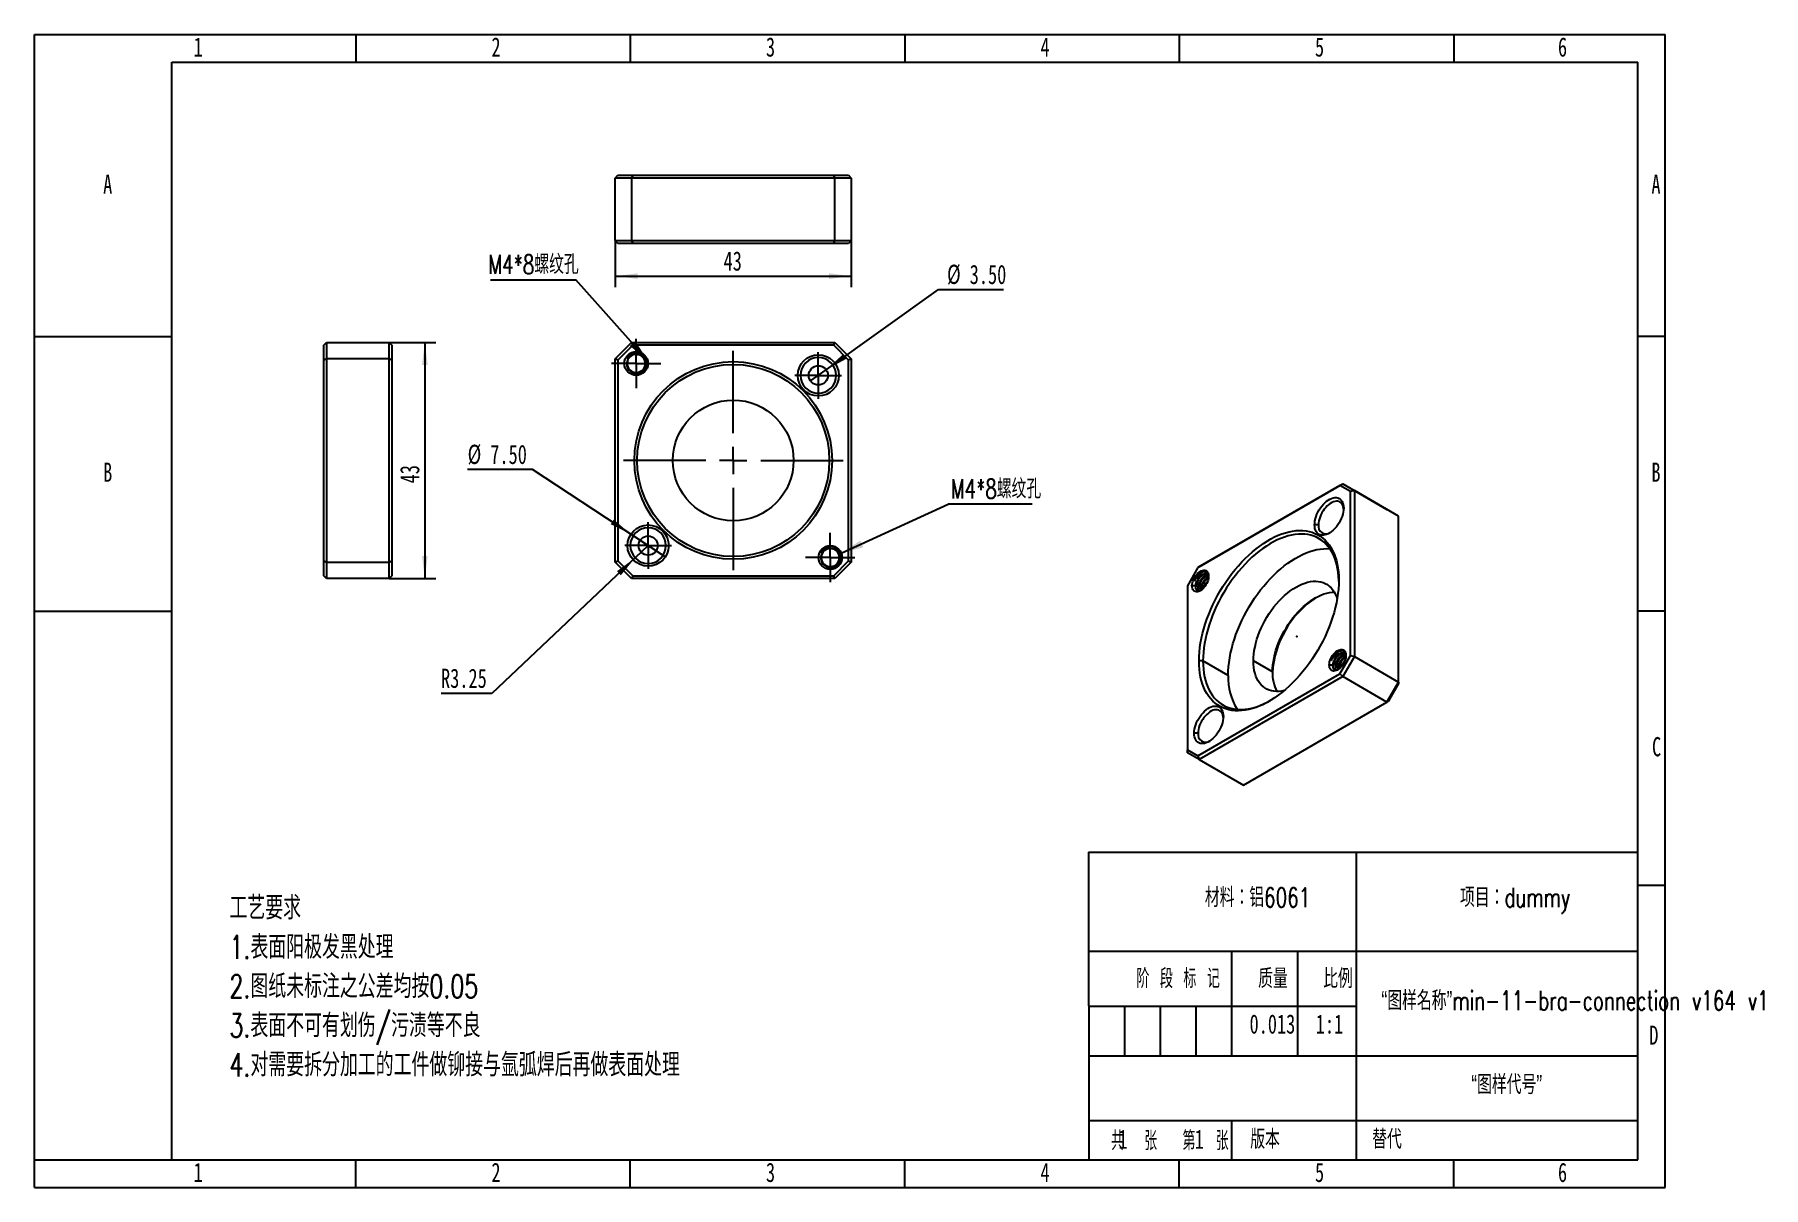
# Model space of a CAD drawing. Header units: millimetres. Extents: x 0 to 315, y 0 to 210.
import ezdxf

# ---------------------------------------------------------------- set-up
doc = ezdxf.new("R2010")
doc.units = ezdxf.units.MM
doc.header["$PDSIZE"] = -1
doc.layers.add('图框', color=7, linetype='Continuous')
doc.styles.add('SLDTEXTSTYLE0', font='TXT', dxfattribs={"width": 0.7, "bigfont": 'bigfont'})
doc.styles.add('SLDTEXTSTYLE1', font='TXT', dxfattribs={"width": 0.6, "bigfont": 'bigfont'})
doc.styles.add('SLDTEXTSTYLE2', font='TXT', dxfattribs={"width": 0.614286, "bigfont": 'bigfont'})
doc.styles.add('SLDTEXTSTYLE3', font='TXT', dxfattribs={"width": 0.7})
doc.dimstyles.new('SLDDIMSTYLE0', dxfattribs={"dimtxt": 3.5, "dimasz": 4.08, "dimexe": 0, "dimexo": 0.0625, "dimgap": 0.875, "dimtad": 0, "dimtih": 1, "dimtoh": 1, "dimrnd": 1e-09, "dimzin": 4, "dimdsep": 46, "dimtxsty": 'SLDTEXTSTYLE3', "dimblk1": 'NONE', "dimsah": 1, "dimcen": 0, "dimadec": 0, "dimazin": 1, "dimtfac": 1, "dimtmove": 0, "dimatfit": 3, "dimldrblk": 'NONE', "dimfxl": 1, "dimfrac": 2, "dimtolj": 1, "dimtzin": 12, "dimarcsym": 0})
doc.dimstyles.new('SLDDIMSTYLE1', dxfattribs={"dimtxt": 3.5, "dimasz": 4.08, "dimexe": 0, "dimexo": 0.0625, "dimgap": 0.875, "dimtad": 0, "dimtih": 1, "dimtoh": 1, "dimrnd": 1e-09, "dimzin": 12, "dimdsep": 46, "dimtxsty": 'SLDTEXTSTYLE3', "dimsah": 1, "dimcen": 0, "dimadec": 0, "dimazin": 3, "dimtfac": 1, "dimtofl": 0, "dimtmove": 0, "dimatfit": 3, "dimfxl": 1, "dimfrac": 2, "dimtolj": 1, "dimtzin": 12, "dimarcsym": 0})
doc.dimstyles.new('SLDDIMSTYLE2', dxfattribs={"dimtxt": 0.18, "dimasz": 4.08, "dimexe": 0, "dimexo": 0.0625, "dimgap": 0, "dimtad": 0, "dimtih": 1, "dimtoh": 1, "dimdec": 0, "dimrnd": 1e-09, "dimzin": 0, "dimdsep": 46, "dimtxsty": 'Standard', "dimsah": 1, "dimcen": 0.09, "dimadec": 0, "dimazin": 0, "dimtfac": 4.08, "dimtdec": 0, "dimtofl": 0, "dimtmove": 0, "dimatfit": 3, "dimfxl": 1, "dimfrac": 2, "dimtolj": 1, "dimtzin": 0, "dimarcsym": 0})
doc.dimstyles.new('SLDDIMSTYLE3', dxfattribs={"dimtxt": 3.5, "dimasz": 4.08, "dimexe": 0, "dimexo": 0.0625, "dimgap": 0.875, "dimtad": 2, "dimrnd": 1e-09, "dimzin": 12, "dimdsep": 46, "dimtxsty": 'SLDTEXTSTYLE3', "dimsah": 1, "dimcen": 0.09, "dimadec": 0, "dimazin": 3, "dimtfac": 1, "dimtofl": 0, "dimtmove": 0, "dimatfit": 3, "dimfxl": 1, "dimfrac": 2, "dimtolj": 1, "dimtzin": 12, "dimarcsym": 0})

# ---------------------------------------------------------------- blocks, each defined once
blk = doc.blocks.new('_D')
at = {"layer": '图框'}
for p, q in [((144.17, 148.94), (164.62, 163.55)), ((164.62, 163.55), (176.46, 163.55)), ((141.33, 146.9), (144.17, 148.94))]:
    blk.add_line(p, q, dxfattribs=at)
blk.add_solid([(144.17, 148.94), (147.79, 150.9), (147.2, 151.72)], dxfattribs=at)
at = {"layer": '图框', "char_height": 3.5, "attachment_point": 1, "style": 'SLDTEXTSTYLE3'}
for s, insert in [('%%c', (166.2, 168.08)), ('3.50', (170.32, 168.06))]:
    blk.add_mtext(s, dxfattribs=dict(at, insert=insert))
blk = doc.blocks.new('_None')
blk = doc.blocks.new('_D_1')
at = {"layer": '图框'}
for p, q in [((90.72, 130.77), (78.88, 130.77)), ((108.62, 118.98), (90.72, 130.77)), ((114.88, 114.86), (108.62, 118.98))]:
    blk.add_line(p, q, dxfattribs=at)
blk.add_solid([(108.62, 118.98), (105.49, 121.65), (104.93, 120.8)], dxfattribs=at)
at = {"layer": '图框', "char_height": 3.5, "attachment_point": 1, "style": 'SLDTEXTSTYLE3'}
for s, insert in [('%%c', (78.88, 135.29)), ('7.50', (83, 135.28))]:
    blk.add_mtext(s, dxfattribs=dict(at, insert=insert))
blk = doc.blocks.new('_D_2')
at = {"layer": '图框'}
for p, q in [((111.75, 116.92), (109.39, 114.68)), ((109.39, 114.68), (83.29, 89.99)), ((83.29, 89.99), (74.03, 89.99))]:
    blk.add_line(p, q, dxfattribs=at)
blk.add_solid([(109.39, 114.68), (106.08, 112.25), (106.78, 111.51)], dxfattribs=at)
at = {"layer": '图框', "insert": (74.03, 94.5), "char_height": 3.5, "attachment_point": 1, "style": 'SLDTEXTSTYLE3'}
blk.add_mtext('R3.25', dxfattribs=at)
blk = doc.blocks.new('SW_NOTE_0')
at = {"layer": '图框', "color": 0}
blk.add_line((15.33, 0), (0, 0), dxfattribs=at)
at = {"layer": '图框', "color": 0, "insert": (0.48, 4.57), "char_height": 3.5, "attachment_point": 1, "style": 'SLDTEXTSTYLE0'}
blk.add_mtext('M4*8螺纹孔', dxfattribs=at)
blk = doc.blocks.new('SW_NOTE_0_1')
at = {"layer": '图框', "color": 0}
blk.add_line((-15.49, 0), (0, 0), dxfattribs=at)
at = {"layer": '图框', "color": 0, "insert": (-15.93, 4.57), "char_height": 3.5, "attachment_point": 1, "style": 'SLDTEXTSTYLE0'}
blk.add_mtext('M4*8螺纹孔', dxfattribs=at)
blk = doc.blocks.new('SW_CENTERMARKSYMBOL_0')
at = {"layer": '图框', "color": 0}
for p, q in [((0, 2.5), (0, 4.5)), ((-2.5, 0), (-4.5, 0)), ((0, 0), (-2.5, 0)), ((0, 0), (0, 2.5)), ((0, 0), (0, -2.5)), ((0, 0), (2.5, 0)), ((2.5, 0), (4.5, 0)), ((0, -2.5), (0, -4.5))]:
    blk.add_line(p, q, dxfattribs=at)
blk = doc.blocks.new('SW_CENTERMARKSYMBOL_1')
at = {"layer": '图框', "color": 0}
for p, q in [((0, 2.5), (0, 4.5)), ((-2.5, 0), (-4.5, 0)), ((0, 0), (-2.5, 0)), ((0, 0), (0, 2.5)), ((0, 0), (0, -2.5)), ((0, 0), (2.5, 0)), ((2.5, 0), (4.5, 0)), ((0, -2.5), (0, -4.5))]:
    blk.add_line(p, q, dxfattribs=at)
blk = doc.blocks.new('SW_CENTERMARKSYMBOL_2')
at = {"layer": '图框', "color": 0}
for p, q in [((0, 2.5), (0, 4.25)), ((-2.5, 0), (-4.25, 0)), ((0, 0), (-2.5, 0)), ((0, 0), (0, 2.5)), ((0, 0), (0, -2.5)), ((0, 0), (2.5, 0)), ((2.5, 0), (4.25, 0)), ((0, -2.5), (0, -4.25))]:
    blk.add_line(p, q, dxfattribs=at)
blk = doc.blocks.new('SW_CENTERMARKSYMBOL_3')
at = {"layer": '图框', "color": 0}
for p, q in [((0, 5), (0, 20)), ((-5, 0), (-20, 0)), ((0, 0), (-2.5, 0)), ((0, 0), (0, 2.5)), ((0, 0), (0, -2.5)), ((0, 0), (2.5, 0)), ((5, 0), (20, 0)), ((0, -5), (0, -20))]:
    blk.add_line(p, q, dxfattribs=at)
blk = doc.blocks.new('SW_CENTERMARKSYMBOL_4')
at = {"layer": '图框', "color": 0}
for p, q in [((0, 2.5), (0, 4.25)), ((-2.5, 0), (-4.25, 0)), ((0, 0), (-2.5, 0)), ((0, 0), (0, 2.5)), ((0, 0), (0, -2.5)), ((0, 0), (2.5, 0)), ((2.5, 0), (4.25, 0)), ((0, -2.5), (0, -4.25))]:
    blk.add_line(p, q, dxfattribs=at)
blk = doc.blocks.new('_D_3')
at = {"layer": '图框'}
for p, q in [((64.58, 153.92), (73.08, 153.92)), ((71.08, 153.92), (71.08, 110.92)), ((64.58, 110.92), (73.08, 110.92))]:
    blk.add_line(p, q, dxfattribs=at)
for points in [[(71.08, 153.92), (70.57, 149.84), (71.59, 149.84)], [(71.08, 110.92), (71.59, 115), (70.57, 115)]]:
    blk.add_solid(points, dxfattribs=at)
at = {"layer": '图框', "insert": (66.57, 128.25), "char_height": 3.5, "attachment_point": 1, "rotation": 90, "style": 'SLDTEXTSTYLE3'}
blk.add_mtext('43', dxfattribs=at)
blk = doc.blocks.new('_D_4')
at = {"layer": '图框'}
for p, q in [((105.75, 172.47), (105.75, 164)), ((148.75, 172.47), (148.75, 164)), ((105.75, 166), (148.75, 166))]:
    blk.add_line(p, q, dxfattribs=at)
for points in [[(105.75, 166), (109.83, 165.49), (109.83, 166.51)], [(148.75, 166), (144.67, 166.51), (144.67, 165.49)]]:
    blk.add_solid(points, dxfattribs=at)
at = {"layer": '图框', "insert": (125.49, 170.51), "char_height": 3.5, "attachment_point": 1, "style": 'SLDTEXTSTYLE3'}
blk.add_mtext('43', dxfattribs=at)

msp = doc.modelspace()

# ---------------------------------------------------------------- linework, layer by layer
at = {"color": 7, "linetype": 'Continuous', "lineweight": 25}
for p, q in [((105.751, 183.871), (106.251, 184.371)), ((108.751, 183.871), (105.751, 183.871)), ((105.751, 172.471), (105.751, 183.871)), ((106.251, 184.371), (108.958, 184.371)), ((108.958, 184.371), (108.751, 183.871)), ((108.751, 183.871), (108.751, 172.471)), ((145.751, 183.871), (108.751, 183.871)), ((108.958, 184.371), (145.544, 184.371)), ((145.751, 183.871), (145.544, 184.371)), ((145.544, 184.371), (148.251, 184.371)), ((145.751, 172.471), (145.751, 183.871)), ((148.751, 183.871), (145.751, 183.871)), ((148.251, 184.371), (148.751, 183.871)), ((148.751, 183.871), (148.751, 172.471)), ((106.251, 171.971), (105.751, 172.471)), ((105.751, 172.471), (108.751, 172.471)), ((108.958, 171.971), (106.251, 171.971)), ((108.751, 172.471), (108.958, 171.971)), ((108.751, 172.471), (145.751, 172.471)), ((145.544, 171.971), (108.958, 171.971)), ((145.544, 171.971), (145.751, 172.471)), ((148.251, 171.971), (145.544, 171.971)), ((145.751, 172.471), (148.751, 172.471)), ((148.751, 172.471), (148.251, 171.971)), ((52.679, 153.418), (53.179, 153.918)), ((52.679, 150.71), (52.679, 153.418)), ((53.179, 153.918), (53.179, 150.918)), ((53.179, 153.918), (64.579, 153.918)), ((64.579, 150.918), (64.579, 153.918)), ((64.579, 153.918), (65.079, 153.418)), ((65.079, 153.418), (65.079, 150.71)), ((105.751, 150.918), (108.751, 153.918)), ((108.958, 153.418), (106.251, 150.71)), ((108.587, 151.41), (108.442, 151.291)), ((108.751, 153.918), (108.958, 153.418)), ((108.751, 153.918), (145.751, 153.918)), ((145.544, 153.418), (108.958, 153.418)), ((110.815, 151.651), (110.737, 151.715)), ((145.544, 153.418), (145.751, 153.918)), ((148.251, 150.71), (145.544, 153.418)), ((145.751, 153.918), (148.751, 150.918)), ((53.179, 150.918), (52.679, 150.71)), ((52.679, 114.125), (52.679, 150.71)), ((64.579, 150.918), (53.179, 150.918)), ((53.179, 150.918), (53.179, 113.918)), ((65.079, 150.71), (64.579, 150.918)), ((64.579, 113.918), (64.579, 150.918)), ((65.079, 150.71), (65.079, 114.125)), ((106.251, 150.71), (105.751, 150.918)), ((105.751, 113.918), (105.751, 150.918)), ((106.251, 150.71), (106.251, 114.125)), ((107.861, 150.095), (107.424, 150.095)), ((109.574, 150.095), (107.924, 150.095)), ((148.751, 150.918), (148.251, 150.71)), ((148.251, 114.125), (148.251, 150.71)), ((148.751, 150.918), (148.751, 113.918)), ((139.501, 147.918), (139.001, 147.918)), ((109.751, 132.418), (109.251, 132.418)), ((237.762, 127.861), (211.891, 112.927)), ((212.099, 113.047), (238.262, 128.15)), ((237.762, 127.861), (238.262, 128.15)), ((239.676, 126.756), (237.762, 127.861)), ((238.262, 128.15), (240.383, 126.925)), ((238.262, 128.15), (246.323, 123.497)), ((240.383, 126.925), (239.676, 126.756)), ((239.676, 96.882), (239.676, 126.756)), ((240.383, 126.925), (240.383, 96.713)), ((248.444, 122.272), (240.383, 126.925)), ((248.444, 122.272), (246.323, 123.497)), ((233.842, 120.7), (233.135, 120.7)), ((248.444, 92.06), (248.444, 122.272)), ((108.501, 116.918), (108.001, 116.918)), ((52.679, 114.125), (53.179, 113.918)), ((52.679, 111.418), (52.679, 114.125)), ((53.179, 113.918), (64.579, 113.918)), ((53.179, 113.918), (53.179, 110.918)), ((64.579, 113.918), (65.079, 114.125)), ((64.579, 110.918), (64.579, 113.918)), ((65.079, 114.125), (65.079, 111.418)), ((105.751, 113.918), (106.251, 114.125)), ((108.751, 110.918), (105.751, 113.918)), ((106.251, 114.125), (108.958, 111.418)), ((143.217, 114.74), (142.779, 114.74)), ((144.929, 114.74), (143.279, 114.74)), ((143.943, 116.055), (143.797, 115.935)), ((145.544, 111.418), (148.251, 114.125)), ((148.751, 113.918), (145.751, 110.918)), ((146.171, 116.296), (146.093, 116.36)), ((148.251, 114.125), (148.751, 113.918)), ((53.179, 110.918), (52.679, 111.418)), ((64.579, 110.918), (53.179, 110.918)), ((65.079, 111.418), (64.579, 110.918)), ((108.958, 111.418), (108.751, 110.918)), ((145.751, 110.918), (108.751, 110.918)), ((108.958, 111.418), (145.544, 111.418)), ((145.751, 110.918), (145.544, 111.418)), ((211.891, 112.927), (209.977, 109.611)), ((212.099, 113.047), (211.891, 112.927)), ((209.977, 109.611), (209.977, 79.738)), ((211.425, 109.588), (210.806, 109.588)), ((212.806, 95.899), (212.099, 95.899)), ((217.402, 93.246), (212.806, 95.899)), ((225.463, 93.899), (221.998, 95.899)), ((236.425, 95.151), (235.806, 95.151)), ((237.762, 93.567), (239.676, 96.882)), ((240.383, 96.713), (238.262, 93.039)), ((239.676, 96.882), (240.383, 96.713)), ((240.383, 96.713), (248.444, 92.06)), ((211.891, 78.632), (237.762, 93.567)), ((238.262, 93.039), (212.099, 77.935)), ((238.262, 93.039), (237.762, 93.567)), ((246.323, 88.385), (238.262, 93.039)), ((246.323, 88.385), (248.444, 92.06)), ((248.444, 91.821), (246.53, 88.505)), ((248.444, 92.06), (248.444, 91.821)), ((220.16, 73.282), (246.323, 88.385)), ((246.53, 88.505), (246.323, 88.385)), ((211.922, 82.733), (211.215, 82.733)), ((209.977, 79.738), (211.891, 78.632)), ((209.977, 79.16), (209.977, 79.738)), ((212.099, 77.935), (209.977, 79.16)), ((211.891, 78.632), (212.099, 77.935)), ((212.099, 77.935), (220.16, 73.282))]:
    msp.add_line(p, q, dxfattribs=at)
at = {"color": 7, "linetype": 'Continuous'}
for p, q in [((127.279, 132.416), (127.279, 132.469)), ((127.279, 132.416), (127.306, 132.416)), ((229.885, 100.349), (229.885, 100.392)), ((229.885, 100.349), (229.903, 100.36))]:
    msp.add_line(p, q, dxfattribs=at)
at = {"color": 7, "linetype": 'Continuous', "lineweight": 25, "flags": 128}
for points in [[(233.135, 120.7), (233.153, 121.065), (233.206, 121.447), (233.295, 121.839), (233.417, 122.237), (233.571, 122.634), (233.755, 123.026), (233.967, 123.407), (234.203, 123.772), (234.461, 124.117), (234.736, 124.436), (235.026, 124.725), (235.326, 124.98), (235.632, 125.198), (235.941, 125.376), (236.247, 125.512), (236.547, 125.603), (236.837, 125.648), (237.112, 125.648), (237.37, 125.601), (237.606, 125.508), (237.818, 125.371), (238.002, 125.192), (238.156, 124.973), (238.278, 124.716), (238.367, 124.426), (238.42, 124.106), (238.438, 123.761), (238.42, 123.395), (238.367, 123.014), (238.278, 122.622), (238.156, 122.224), (238.002, 121.827), (237.818, 121.435), (237.606, 121.054), (237.37, 120.688), (237.112, 120.344), (236.837, 120.025), (236.547, 119.736), (236.247, 119.481), (235.941, 119.263), (235.632, 119.085), (235.326, 118.949), (235.026, 118.858), (234.736, 118.812), (234.461, 118.813), (234.203, 118.86), (233.967, 118.953), (233.755, 119.09), (233.571, 119.269), (233.417, 119.488), (233.295, 119.745), (233.206, 120.035), (233.153, 120.355), (233.135, 120.7)], [(238.432, 123.546), (238.42, 123.675), (238.366, 123.971), (238.277, 124.237), (238.154, 124.467), (237.999, 124.659), (237.815, 124.81), (237.605, 124.917), (237.372, 124.978), (237.119, 124.992), (236.85, 124.96), (236.571, 124.882), (236.285, 124.758), (235.996, 124.592), (235.71, 124.384), (235.43, 124.14), (235.162, 123.863), (234.909, 123.556), (234.675, 123.225), (234.465, 122.876), (234.281, 122.513), (234.126, 122.142), (234.003, 121.77), (233.914, 121.401), (233.86, 121.043), (233.842, 120.7)], [(212.099, 95.899), (212.117, 96.692), (212.171, 97.503), (212.261, 98.331), (212.386, 99.172), (212.547, 100.025), (212.743, 100.887), (212.973, 101.756), (213.236, 102.629), (213.532, 103.504), (213.861, 104.378), (214.22, 105.249), (214.61, 106.114), (215.028, 106.971), (215.474, 107.818), (215.947, 108.651), (216.445, 109.469), (216.967, 110.27), (217.511, 111.051), (218.075, 111.809), (218.659, 112.544), (219.26, 113.252), (219.878, 113.931), (220.509, 114.58), (221.152, 115.198), (221.806, 115.781), (222.468, 116.329), (223.137, 116.839), (223.811, 117.311), (224.488, 117.744), (225.165, 118.135), (225.842, 118.484), (226.516, 118.79), (227.185, 119.052), (227.847, 119.268), (228.501, 119.44), (229.144, 119.566), (229.775, 119.645), (230.393, 119.678), (230.994, 119.664), (231.578, 119.604), (232.142, 119.497), (232.686, 119.345), (233.208, 119.146), (233.706, 118.903), (234.179, 118.615), (234.625, 118.284), (235.043, 117.91), (235.433, 117.495), (235.792, 117.039), (236.121, 116.544), (236.417, 116.011), (236.68, 115.442), (236.91, 114.839), (237.106, 114.203), (237.267, 113.535), (237.392, 112.839), (237.482, 112.115), (237.536, 111.366), (237.554, 110.595), (237.536, 109.802), (237.482, 108.991), (237.392, 108.163), (237.267, 107.322), (237.106, 106.469), (236.91, 105.607), (236.68, 104.738), (236.417, 103.865), (236.121, 102.99), (235.792, 102.116), (235.433, 101.245), (235.043, 100.38), (234.625, 99.523), (234.179, 98.676), (233.706, 97.843), (233.208, 97.024), (232.686, 96.224), (232.142, 95.443), (231.578, 94.684), (230.994, 93.95), (230.393, 93.242), (229.775, 92.563), (229.144, 91.913), (228.501, 91.296), (227.847, 90.713), (227.185, 90.165), (226.516, 89.654), (225.842, 89.182), (225.165, 88.75), (224.488, 88.359), (223.811, 88.01), (223.137, 87.704), (222.468, 87.442), (221.806, 87.225), (221.152, 87.054), (220.509, 86.928), (219.878, 86.849), (219.26, 86.816), (218.659, 86.83), (218.075, 86.89), (217.511, 86.996), (216.967, 87.149), (216.445, 87.347), (215.947, 87.591), (215.474, 87.878), (215.028, 88.21), (214.61, 88.584), (214.22, 88.999), (213.861, 89.455), (213.532, 89.95), (213.236, 90.483), (212.973, 91.051), (212.743, 91.655), (212.547, 92.291), (212.386, 92.958), (212.261, 93.655), (212.171, 94.379), (212.117, 95.127), (212.099, 95.899)], [(237.553, 110.388), (237.55, 110.567), (237.514, 111.313), (237.443, 112.035), (237.336, 112.731), (237.195, 113.398), (237.019, 114.036), (236.808, 114.643), (236.564, 115.216), (236.287, 115.753), (235.979, 116.255), (235.639, 116.718), (235.269, 117.141), (234.87, 117.524), (234.442, 117.865), (233.989, 118.164), (233.509, 118.419), (233.006, 118.629), (232.48, 118.795), (231.934, 118.915), (231.367, 118.99), (230.783, 119.018), (230.183, 119), (229.568, 118.937), (228.941, 118.827), (228.302, 118.672), (227.655, 118.472), (227.001, 118.228), (226.341, 117.94), (225.678, 117.608), (225.014, 117.235), (224.35, 116.821), (223.688, 116.367), (223.031, 115.875), (222.38, 115.345), (221.737, 114.781), (221.104, 114.182), (220.483, 113.551), (219.875, 112.89), (219.283, 112.201), (218.707, 111.485), (218.151, 110.745), (217.614, 109.982), (217.099, 109.2), (216.608, 108.4), (216.141, 107.584), (215.701, 106.756), (215.287, 105.916), (214.903, 105.068), (214.548, 104.215), (214.223, 103.358), (213.93, 102.5), (213.67, 101.644), (213.443, 100.792), (213.249, 99.946), (213.09, 99.109), (212.966, 98.284), (212.877, 97.472), (212.824, 96.676), (212.806, 95.899)], [(217.402, 93.246), (217.42, 94.023), (217.473, 94.819), (217.562, 95.631), (217.686, 96.456), (217.845, 97.293), (218.039, 98.139), (218.266, 98.991), (218.526, 99.847), (218.819, 100.705), (219.144, 101.562), (219.499, 102.415), (219.884, 103.263), (220.297, 104.102), (220.738, 104.931), (221.204, 105.747), (221.696, 106.547), (222.21, 107.329), (222.747, 108.091), (223.304, 108.832), (223.879, 109.547), (224.471, 110.237), (225.079, 110.898), (225.7, 111.529), (226.333, 112.127), (226.976, 112.692), (227.627, 113.221), (228.285, 113.714), (228.946, 114.168), (229.61, 114.582), (230.275, 114.955), (230.937, 115.286), (231.597, 115.574), (232.251, 115.819), (232.899, 116.019), (233.537, 116.174), (234.164, 116.283), (234.779, 116.347), (235.379, 116.365), (235.92, 116.34)], [(210.806, 109.588), (210.824, 109.866), (210.877, 110.158), (210.964, 110.458), (211.083, 110.757), (211.231, 111.05), (211.405, 111.329), (211.6, 111.588), (211.813, 111.821), (212.037, 112.022), (212.268, 112.186), (212.501, 112.31), (212.729, 112.391), (212.948, 112.426), (213.153, 112.416), (213.338, 112.36), (213.499, 112.259), (213.633, 112.117), (213.737, 111.936), (213.807, 111.72), (213.842, 111.475), (213.842, 111.206), (213.807, 110.92), (213.737, 110.623), (213.633, 110.323), (213.499, 110.025), (213.338, 109.739), (213.153, 109.469), (212.948, 109.222), (212.729, 109.005), (212.501, 108.822), (212.268, 108.677), (212.037, 108.575), (211.813, 108.516), (211.6, 108.504), (211.405, 108.537), (211.231, 108.616), (211.083, 108.737), (210.964, 108.9), (210.877, 109.099), (210.824, 109.33), (210.806, 109.588)], [(221.998, 95.899), (222.016, 96.523), (222.071, 97.164), (222.161, 97.821), (222.287, 98.489), (222.447, 99.166), (222.642, 99.849), (222.87, 100.535), (223.13, 101.22), (223.422, 101.901), (223.743, 102.575), (224.092, 103.238), (224.467, 103.889), (224.868, 104.523), (225.291, 105.138), (225.735, 105.731), (226.198, 106.299), (226.677, 106.839), (227.172, 107.349), (227.678, 107.827), (228.194, 108.27), (228.717, 108.676), (229.245, 109.044), (229.776, 109.371), (230.307, 109.657), (230.835, 109.899), (231.359, 110.097), (231.875, 110.25), (232.381, 110.356), (232.875, 110.417), (233.355, 110.43), (233.818, 110.397), (234.262, 110.317), (234.685, 110.191), (235.085, 110.019), (235.461, 109.802), (235.81, 109.541), (236.131, 109.238), (236.422, 108.893), (236.682, 108.509), (236.91, 108.086), (237.105, 107.628), (237.247, 107.204)], [(225.463, 93.899), (225.481, 94.522), (225.535, 95.164), (225.626, 95.82), (225.751, 96.489), (225.912, 97.166), (226.107, 97.849), (226.335, 98.535), (226.595, 99.22), (226.887, 99.901), (227.207, 100.574), (227.557, 101.238), (227.932, 101.889), (228.332, 102.523), (228.756, 103.138), (229.2, 103.731), (229.663, 104.298), (230.142, 104.839), (230.636, 105.349), (231.143, 105.827), (231.659, 106.27), (232.182, 106.676), (232.71, 107.044), (233.241, 107.371), (233.772, 107.657), (234.3, 107.899), (234.824, 108.097), (235.34, 108.25), (235.846, 108.356), (236.34, 108.416), (236.728, 108.431)], [(235.806, 95.151), (235.824, 95.429), (235.877, 95.721), (235.964, 96.021), (236.083, 96.321), (236.231, 96.613), (236.405, 96.893), (236.6, 97.151), (236.813, 97.384), (237.037, 97.585), (237.268, 97.749), (237.501, 97.873), (237.729, 97.954), (237.948, 97.989), (238.153, 97.979), (238.338, 97.923), (238.499, 97.822), (238.633, 97.68), (238.737, 97.499), (238.807, 97.283), (238.842, 97.038), (238.842, 96.769), (238.807, 96.483), (238.737, 96.186), (238.633, 95.886), (238.499, 95.589), (238.338, 95.302), (238.153, 95.032), (237.948, 94.785), (237.729, 94.568), (237.501, 94.385), (237.268, 94.241), (237.037, 94.138), (236.813, 94.08), (236.6, 94.067), (236.405, 94.1), (236.231, 94.179), (236.083, 94.301), (235.964, 94.463), (235.877, 94.662), (235.824, 94.893), (235.806, 95.151)], [(212.806, 95.899), (212.824, 95.142), (212.877, 94.409), (212.966, 93.7), (213.09, 93.017), (213.249, 92.364), (213.443, 91.742), (213.67, 91.152), (213.93, 90.596), (214.223, 90.077), (214.548, 89.595), (214.903, 89.151), (215.287, 88.748), (215.701, 88.385), (216.141, 88.065), (216.608, 87.789), (217.099, 87.556), (217.614, 87.368), (218.151, 87.225), (218.707, 87.127), (219.283, 87.076), (219.875, 87.071), (220.483, 87.111), (221.104, 87.198), (221.737, 87.33), (222.38, 87.508), (223.031, 87.73), (223.688, 87.996), (224.35, 88.306), (225.007, 88.655)], [(227.611, 90.513), (227.172, 90.422), (226.677, 90.362), (226.198, 90.349), (225.735, 90.382), (225.291, 90.462), (224.868, 90.588), (224.467, 90.76), (224.092, 90.977), (223.743, 91.238), (223.422, 91.541), (223.13, 91.886), (222.87, 92.27), (222.642, 92.693), (222.447, 93.151), (222.287, 93.642), (222.161, 94.166), (222.071, 94.718), (222.016, 95.297), (221.998, 95.899)], [(211.215, 82.733), (211.233, 83.098), (211.286, 83.48), (211.375, 83.872), (211.497, 84.27), (211.651, 84.667), (211.835, 85.059), (212.047, 85.44), (212.283, 85.805), (212.541, 86.15), (212.816, 86.469), (213.106, 86.758), (213.406, 87.013), (213.712, 87.231), (214.021, 87.409), (214.327, 87.545), (214.627, 87.636), (214.917, 87.681), (215.192, 87.68), (215.45, 87.634), (215.686, 87.541), (215.898, 87.404), (216.082, 87.225), (216.236, 87.005), (216.358, 86.749), (216.447, 86.459), (216.5, 86.139), (216.518, 85.794), (216.5, 85.428), (216.447, 85.047), (216.358, 84.654), (216.236, 84.257), (216.082, 83.86), (215.898, 83.468), (215.686, 83.087), (215.45, 82.721), (215.192, 82.377), (214.917, 82.058), (214.627, 81.769), (214.327, 81.514), (214.021, 81.295), (213.712, 81.117), (213.406, 80.982), (213.106, 80.891), (212.816, 80.845), (212.541, 80.846), (212.283, 80.893), (212.047, 80.986), (211.835, 81.122), (211.651, 81.302), (211.497, 81.521), (211.375, 81.778), (211.286, 82.068), (211.233, 82.387), (211.215, 82.733)], [(216.512, 85.579), (216.5, 85.708), (216.446, 86.004), (216.357, 86.27), (216.234, 86.5), (216.079, 86.692), (215.895, 86.843), (215.685, 86.95), (215.451, 87.011), (215.198, 87.025), (214.93, 86.993), (214.651, 86.915), (214.364, 86.791), (214.076, 86.624), (213.789, 86.417), (213.51, 86.173), (213.241, 85.896), (212.989, 85.589), (212.755, 85.258), (212.545, 84.909), (212.361, 84.546), (212.206, 84.175), (212.083, 83.803), (211.994, 83.434), (211.94, 83.076), (211.922, 82.733)]]:
    msp.add_lwpolyline(points, dxfattribs=at)
at = {"color": 7, "linetype": 'Continuous', "lineweight": 25}
for centre, radius in [((109.574, 150.095), 2.15), ((142.751, 147.918), 3.75), ((127.251, 132.418), 18), ((127.251, 132.418), 17.5), ((142.751, 147.918), 1.75), ((127.251, 132.418), 11), ((111.751, 116.918), 3.75), ((111.751, 116.918), 1.75), ((144.929, 114.74), 2.15)]:
    msp.add_circle(centre, radius, dxfattribs=at)
for centre, radius, start, end in [((109.574, 150.095), 2, 53.24981, 152.47845), ((109.574, 150.094), 1.649, 135.79884, 0.04551), ((109.574, 150.095), 1.65, 76.39059, 129.31223), ((142.751, 147.918), 3.25, 0, 180), ((142.751, 147.918), 3.25, 180, 0), ((111.751, 116.918), 3.25, 0, 180), ((235.216, 120.455), 1.395, 169.91601, 302.7305), ((111.751, 116.918), 3.25, 180, 0), ((144.929, 114.74), 2, 53.24981, 152.47845), ((144.93, 114.739), 1.649, 135.79884, 0.04551), ((144.929, 114.74), 1.65, 76.39059, 129.31223), ((213.361, 109.971), 2.231, 92.1121, 168.01577), ((213.671, 109.848), 2.014, 110.8551, 149.25467), ((243.199, 92.641), 17.765, 123.41814, 176.58723), ((238.361, 95.534), 2.231, 92.1121, 168.01577), ((238.671, 95.411), 2.014, 110.8551, 149.25467), ((228.127, 92.8), 10.734, 177.61998, 212.12307), ((232.662, 93.702), 7.202, 178.43118, 207.75912), ((213.295, 82.488), 1.395, 169.91601, 302.7305)]:
    msp.add_arc(centre, radius, start, end, dxfattribs=at)
for points, knots in [([(107.8, 151.019), (107.928, 151.202), (108.084, 151.359), (108.432, 151.608), (108.623, 151.7), (109.015, 151.814), (109.216, 151.836), (109.604, 151.814), (109.791, 151.77), (109.962, 151.699)], [0, 0, 0, 0, 0.25, 0.25, 0.5, 0.5, 0.75, 0.75, 1, 1, 1, 1]), ([(107.861, 150.095), (107.849, 149.805), (107.913, 149.508), (108.181, 148.979), (108.385, 148.746), (108.888, 148.408), (109.185, 148.302), (109.801, 148.251), (110.119, 148.305), (110.692, 148.566), (110.948, 148.773), (111.329, 149.29), (111.453, 149.6), (111.535, 150.25), (111.492, 150.588), (111.242, 151.206), (111.035, 151.485), (110.77, 151.698)], [0, 0, 0, 0, 0.125, 0.125, 0.25, 0.25, 0.375, 0.375, 0.5, 0.5, 0.625, 0.625, 0.75, 0.75, 0.875, 0.875, 1, 1, 1, 1]), ([(108.528, 151.372), (108.333, 151.226), (108.17, 151.034), (107.939, 150.595), (107.872, 150.348), (107.861, 150.095)], [0, 0, 0, 0, 0.5, 0.5, 1, 1, 1, 1]), ([(111.224, 150.095), (111.224, 150.462), (111.097, 150.827), (110.644, 151.404), (110.318, 151.613), (109.962, 151.699)], [0, 0, 0, 0, 0.5, 0.5, 1, 1, 1, 1]), ([(111.224, 150.095), (111.22, 150.204), (111.214, 150.371), (111.16, 150.528), (111.142, 150.583)], [0, 0, 0, 0, 0.6507738, 1, 1, 1, 1]), ([(143.155, 115.664), (143.284, 115.847), (143.44, 116.004), (143.787, 116.253), (143.978, 116.344), (144.37, 116.459), (144.571, 116.481), (144.959, 116.459), (145.147, 116.415), (145.317, 116.344)], [0, 0, 0, 0, 0.25, 0.25, 0.5, 0.5, 0.75, 0.75, 1, 1, 1, 1]), ([(143.217, 114.74), (143.205, 114.449), (143.268, 114.153), (143.536, 113.623), (143.741, 113.391), (144.243, 113.052), (144.541, 112.947), (145.157, 112.896), (145.474, 112.95), (146.048, 113.211), (146.303, 113.417), (146.684, 113.935), (146.809, 114.245), (146.891, 114.895), (146.847, 115.233), (146.597, 115.851), (146.39, 116.13), (146.126, 116.342)], [0, 0, 0, 0, 0.125, 0.125, 0.25, 0.25, 0.375, 0.375, 0.5, 0.5, 0.625, 0.625, 0.75, 0.75, 0.875, 0.875, 1, 1, 1, 1]), ([(143.884, 116.017), (143.689, 115.871), (143.525, 115.679), (143.294, 115.24), (143.227, 114.992), (143.217, 114.74)], [0, 0, 0, 0, 0.5, 0.5, 1, 1, 1, 1]), ([(146.579, 114.74), (146.579, 115.107), (146.452, 115.472), (145.999, 116.048), (145.674, 116.257), (145.317, 116.344)], [0, 0, 0, 0, 0.5, 0.5, 1, 1, 1, 1]), ([(146.579, 114.74), (146.575, 114.849), (146.569, 115.016), (146.516, 115.173), (146.497, 115.228)], [0, 0, 0, 0, 0.6507738, 1, 1, 1, 1]), ([(213.42, 112.114), (213.39, 112.125), (213.295, 112.16), (213.111, 112.165), (212.876, 112.133), (212.629, 112.048), (212.38, 111.917), (212.134, 111.742), (211.899, 111.53), (211.68, 111.286), (211.483, 111.017), (211.31, 110.73), (211.222, 110.533), (211.178, 110.435)], [0, 0, 0, 0, 0.0429621, 0.1386659, 0.2343697, 0.3300735, 0.4257773, 0.521481, 0.6171848, 0.7128886, 0.8085924, 0.9042962, 1, 1, 1, 1]), ([(211.178, 110.435), (211.29, 110.624), (211.421, 110.804), (211.708, 111.126), (211.863, 111.267), (212.182, 111.496), (212.344, 111.584), (212.66, 111.701), (212.813, 111.73), (212.955, 111.729)], [0, 0, 0, 0, 0.25, 0.25, 0.5, 0.5, 0.75, 0.75, 1, 1, 1, 1]), ([(211.941, 110.877), (211.796, 110.682), (211.673, 110.464), (211.494, 110.019), (211.44, 109.794), (211.425, 109.588)], [0, 0, 0, 0, 0.5, 0.5, 1, 1, 1, 1]), ([(212.952, 111.663), (212.875, 111.618), (212.7, 111.517), (212.438, 111.289), (212.176, 111.006), (211.945, 110.686), (211.753, 110.343), (211.605, 109.992), (211.51, 109.647), (211.467, 109.35), (211.479, 109.188), (211.484, 109.123)], [0, 0, 0, 0, 0.0930479, 0.2110718, 0.3290958, 0.4471197, 0.5651437, 0.6831676, 0.8011915, 0.9192155, 1, 1, 1, 1]), ([(213.742, 111.462), (213.706, 111.467), (213.599, 111.479), (213.4, 111.438), (213.157, 111.343), (212.912, 111.193), (212.676, 110.997), (212.458, 110.764), (212.264, 110.501), (212.103, 110.221), (211.979, 109.932), (211.896, 109.648), (211.858, 109.38), (211.865, 109.137), (211.918, 108.932), (211.998, 108.78), (212.075, 108.722), (212.107, 108.698)], [0, 0, 0, 0, 0.0350563, 0.1055022, 0.1759481, 0.246394, 0.3168398, 0.3872857, 0.4577316, 0.5281775, 0.5986234, 0.6690693, 0.7395152, 0.8099611, 0.880407, 0.9508529, 1, 1, 1, 1]), ([(212.13, 108.699), (212.116, 108.71), (212.057, 108.756), (211.991, 108.891), (211.938, 109.095), (211.931, 109.338), (211.969, 109.606), (212.051, 109.89), (212.175, 110.179), (212.337, 110.459), (212.53, 110.722), (212.749, 110.956), (212.984, 111.151), (213.229, 111.301), (213.473, 111.395), (213.656, 111.436), (213.748, 111.426), (213.769, 111.424)], [0, 0, 0, 0, 0.0232336, 0.0967431, 0.1702526, 0.2437621, 0.3172716, 0.3907811, 0.4642906, 0.5378, 0.6113095, 0.684819, 0.7583285, 0.831838, 0.9053475, 0.978857, 1, 1, 1, 1]), ([(211.941, 110.877), (212.039, 110.997), (212.235, 111.238), (212.581, 111.507), (212.936, 111.681), (213.271, 111.73), (213.505, 111.703), (213.598, 111.627), (213.615, 111.614)], [0, 0, 0, 0, 0.19175039, 0.38350077, 0.57525116, 0.76700155, 0.95875193, 1, 1, 1, 1]), ([(213.449, 111.379), (213.371, 111.334), (213.196, 111.231), (212.933, 111.004), (212.671, 110.72), (212.44, 110.4), (212.248, 110.058), (212.1, 109.706), (212.007, 109.362), (211.966, 109.12), (211.972, 109.008), (211.972, 108.993)], [0, 0, 0, 0, 0.1000888, 0.2259157, 0.3517426, 0.4775695, 0.6033964, 0.7292233, 0.8550501, 0.980877, 1, 1, 1, 1]), ([(213.82, 111.115), (213.764, 111.095), (213.627, 111.045), (213.407, 110.906), (213.171, 110.712), (212.953, 110.478), (212.759, 110.216), (212.598, 109.935), (212.474, 109.647), (212.391, 109.362), (212.355, 109.095), (212.355, 108.892), (212.382, 108.795), (212.391, 108.764)], [0, 0, 0, 0, 0.0682538, 0.1668175, 0.2653811, 0.3639447, 0.4625083, 0.561072, 0.6596356, 0.7581992, 0.8567628, 0.9553265, 1, 1, 1, 1]), ([(212.446, 108.794), (212.444, 108.801), (212.425, 108.876), (212.429, 109.055), (212.463, 109.32), (212.547, 109.605), (212.67, 109.893), (212.832, 110.174), (213.025, 110.436), (213.244, 110.67), (213.479, 110.863), (213.674, 110.989), (213.785, 111.031), (213.815, 111.042)], [0, 0, 0, 0, 0.0110004, 0.116488, 0.2219756, 0.3274632, 0.4329508, 0.5384384, 0.643926, 0.7494136, 0.8549012, 0.9603888, 1, 1, 1, 1]), ([(213.814, 111.012), (213.78, 110.992), (213.648, 110.913), (213.428, 110.717), (213.166, 110.435), (212.935, 110.114), (212.742, 109.772), (212.597, 109.421), (212.501, 109.093), (212.482, 108.897), (212.473, 108.809)], [0, 0, 0, 0, 0.0485249, 0.1879014, 0.3272778, 0.4666543, 0.6060307, 0.7454072, 0.8847836, 1, 1, 1, 1]), ([(213.659, 110.409), (213.589, 110.338), (213.444, 110.19), (213.254, 109.929), (213.094, 109.65), (212.984, 109.404), (212.945, 109.259), (212.931, 109.209)], [0, 0, 0, 0, 0.2125727, 0.4348572, 0.6571417, 0.8794262, 1, 1, 1, 1]), ([(213.833, 111.333), (213.778, 111.428), (213.659, 111.631), (213.348, 111.777), (213.086, 111.745), (212.955, 111.729)], [0, 0, 0, 0, 0.3019507, 0.6509754, 1, 1, 1, 1]), ([(213.837, 111.161), (213.837, 111.252), (213.838, 111.484), (213.736, 111.789), (213.554, 112.063), (213.371, 112.155), (213.279, 112.201)], [0, 0, 0, 0, 0.17644581, 0.44847026, 0.7229883, 1, 1, 1, 1]), ([(211.425, 109.588), (211.424, 109.473), (211.422, 109.241), (211.52, 108.968), (211.685, 108.774), (211.916, 108.675), (212.194, 108.688), (212.417, 108.752), (212.539, 108.837), (212.557, 108.85)], [0, 0, 0, 0, 0.1577294, 0.3170996, 0.4781107, 0.6407627, 0.8050558, 0.9709899, 1, 1, 1, 1]), ([(213.083, 109.4), (213.111, 109.469), (213.177, 109.634), (213.329, 109.886), (213.465, 110.084), (213.552, 110.175), (213.565, 110.189)], [0, 0, 0, 0, 0.2478323, 0.5915712, 0.9353101, 1, 1, 1, 1]), ([(238.42, 97.677), (238.39, 97.688), (238.295, 97.723), (238.111, 97.729), (237.876, 97.696), (237.629, 97.611), (237.38, 97.48), (237.134, 97.305), (236.899, 97.093), (236.68, 96.849), (236.483, 96.58), (236.31, 96.294), (236.222, 96.096), (236.178, 95.998)], [0, 0, 0, 0, 0.0429621, 0.1386659, 0.2343697, 0.3300735, 0.4257773, 0.521481, 0.6171848, 0.7128886, 0.8085924, 0.9042962, 1, 1, 1, 1]), ([(238.837, 96.724), (238.837, 96.815), (238.838, 97.048), (238.736, 97.352), (238.554, 97.626), (238.371, 97.718), (238.279, 97.764)], [0, 0, 0, 0, 0.1764458, 0.4484703, 0.7229883, 1, 1, 1, 1]), ([(236.178, 95.998), (236.29, 96.187), (236.421, 96.368), (236.708, 96.689), (236.863, 96.83), (237.182, 97.059), (237.344, 97.147), (237.66, 97.264), (237.813, 97.293), (237.955, 97.292)], [0, 0, 0, 0, 0.25, 0.25, 0.5, 0.5, 0.75, 0.75, 1, 1, 1, 1]), ([(236.425, 95.151), (236.424, 95.036), (236.422, 94.804), (236.52, 94.531), (236.685, 94.337), (236.916, 94.238), (237.194, 94.251), (237.417, 94.315), (237.539, 94.4), (237.557, 94.413)], [0, 0, 0, 0, 0.1577294, 0.3170996, 0.4781107, 0.6407627, 0.8050558, 0.9709899, 1, 1, 1, 1]), ([(236.941, 96.44), (236.796, 96.245), (236.673, 96.027), (236.494, 95.582), (236.44, 95.357), (236.425, 95.151)], [0, 0, 0, 0, 0.5, 0.5, 1, 1, 1, 1]), ([(237.952, 97.226), (237.875, 97.182), (237.7, 97.08), (237.438, 96.853), (237.176, 96.569), (236.945, 96.249), (236.753, 95.907), (236.605, 95.555), (236.51, 95.21), (236.467, 94.913), (236.479, 94.751), (236.484, 94.686)], [0, 0, 0, 0, 0.0930479, 0.2110718, 0.3290958, 0.4471197, 0.5651436, 0.6831676, 0.8011915, 0.9192155, 1, 1, 1, 1]), ([(238.742, 97.026), (238.706, 97.03), (238.599, 97.042), (238.4, 97.001), (238.157, 96.906), (237.912, 96.756), (237.676, 96.561), (237.458, 96.327), (237.264, 96.065), (237.103, 95.784), (236.979, 95.496), (236.896, 95.212), (236.858, 94.943), (236.865, 94.7), (236.918, 94.495), (236.998, 94.343), (237.075, 94.285), (237.107, 94.261)], [0, 0, 0, 0, 0.0350563, 0.1055022, 0.1759481, 0.246394, 0.3168398, 0.3872857, 0.4577316, 0.5281775, 0.5986234, 0.6690693, 0.7395152, 0.8099611, 0.880407, 0.9508529, 1, 1, 1, 1]), ([(237.13, 94.262), (237.116, 94.273), (237.057, 94.32), (236.991, 94.454), (236.938, 94.658), (236.931, 94.901), (236.969, 95.17), (237.051, 95.454), (237.175, 95.742), (237.337, 96.023), (237.53, 96.285), (237.749, 96.519), (237.984, 96.714), (238.229, 96.864), (238.473, 96.958), (238.656, 96.999), (238.748, 96.989), (238.769, 96.987)], [0, 0, 0, 0, 0.0232336, 0.0967431, 0.1702526, 0.2437621, 0.3172716, 0.3907811, 0.4642906, 0.5378, 0.6113095, 0.684819, 0.7583285, 0.831838, 0.9053475, 0.978857, 1, 1, 1, 1]), ([(236.941, 96.44), (237.039, 96.56), (237.235, 96.801), (237.581, 97.07), (237.936, 97.244), (238.271, 97.293), (238.505, 97.266), (238.598, 97.191), (238.615, 97.177)], [0, 0, 0, 0, 0.1917504, 0.3835008, 0.5752512, 0.7670015, 0.9587519, 1, 1, 1, 1]), ([(238.449, 96.942), (238.371, 96.897), (238.196, 96.794), (237.933, 96.567), (237.671, 96.283), (237.44, 95.963), (237.248, 95.621), (237.1, 95.269), (237.007, 94.925), (236.966, 94.683), (236.972, 94.571), (236.972, 94.556)], [0, 0, 0, 0, 0.10008882, 0.22591571, 0.3517426, 0.47756948, 0.60339637, 0.72922326, 0.85505015, 0.98087704, 1, 1, 1, 1]), ([(238.82, 96.678), (238.764, 96.658), (238.627, 96.608), (238.407, 96.469), (238.171, 96.275), (237.953, 96.041), (237.759, 95.779), (237.598, 95.498), (237.474, 95.21), (237.391, 94.925), (237.355, 94.659), (237.355, 94.455), (237.382, 94.358), (237.391, 94.327)], [0, 0, 0, 0, 0.0682538, 0.1668175, 0.2653811, 0.3639447, 0.4625083, 0.561072, 0.6596356, 0.7581992, 0.8567628, 0.9553265, 1, 1, 1, 1]), ([(237.446, 94.357), (237.444, 94.364), (237.425, 94.439), (237.429, 94.618), (237.463, 94.883), (237.547, 95.168), (237.67, 95.456), (237.832, 95.737), (238.025, 95.999), (238.244, 96.233), (238.479, 96.426), (238.674, 96.553), (238.785, 96.594), (238.815, 96.605)], [0, 0, 0, 0, 0.0110004, 0.116488, 0.2219756, 0.3274632, 0.4329508, 0.5384384, 0.643926, 0.7494136, 0.8549012, 0.9603888, 1, 1, 1, 1]), ([(238.814, 96.575), (238.78, 96.555), (238.648, 96.476), (238.428, 96.28), (238.166, 95.998), (237.935, 95.677), (237.742, 95.335), (237.597, 94.984), (237.501, 94.656), (237.482, 94.46), (237.473, 94.372)], [0, 0, 0, 0, 0.0485249, 0.1879014, 0.3272778, 0.4666543, 0.6060307, 0.7454072, 0.8847836, 1, 1, 1, 1]), ([(238.659, 95.973), (238.589, 95.901), (238.444, 95.754), (238.254, 95.492), (238.094, 95.213), (237.984, 94.967), (237.945, 94.823), (237.931, 94.772)], [0, 0, 0, 0, 0.2125727, 0.4348572, 0.6571417, 0.8794262, 1, 1, 1, 1]), ([(238.831, 96.899), (238.776, 96.993), (238.658, 97.195), (238.348, 97.34), (238.086, 97.308), (237.955, 97.292)], [0, 0, 0, 0, 0.2997777, 0.6498888, 1, 1, 1, 1]), ([(238.083, 94.963), (238.111, 95.032), (238.177, 95.197), (238.329, 95.449), (238.465, 95.647), (238.552, 95.738), (238.565, 95.752)], [0, 0, 0, 0, 0.2478323, 0.5915712, 0.9353101, 1, 1, 1, 1])]:
    msp.add_open_spline(points, degree=3, knots=knots, dxfattribs=at)
for points in [[(107.97, 150.437), (107.948, 150.333), (107.935, 150.226), (107.934, 150.119)], [(143.325, 115.082), (143.303, 114.977), (143.291, 114.871), (143.289, 114.764)]]:
    msp.add_open_spline(points, degree=3, dxfattribs=at)
at = {"color": 7, "linetype": 'Continuous'}
for p in [(127.279, 132.416), (229.885, 100.349)]:
    msp.add_point(p, dxfattribs=at)
at = {"layer": '图框'}
for p, q in [((0, 0), (0, 210)), ((0, 210), (297, 210)), ((58.5, 210), (58.5, 205)), ((108.5, 210), (108.5, 205)), ((208.5, 210), (208.5, 205)), ((258.5, 210), (258.5, 205)), ((297, 0), (297, 210)), ((0, 155), (25, 155)), ((297, 155), (292, 155)), ((191.968, 61.052), (292, 61.052)), ((297, 55), (292, 55)), ((198.5, 33), (198.5, 24)), ((205, 33), (205, 24)), ((211.5, 33), (211.5, 24)), ((0, 5), (25, 5)), ((58.5, 0), (58.5, 5)), ((108.5, 0), (108.5, 5)), ((208.5, 0), (208.5, 5)), ((258.5, 0), (258.5, 5)), ((0, 0), (297, 0))]:
    msp.add_line(p, q, dxfattribs=at)
at = {"layer": '图框', "lineweight": 25}
for p, q in [((158.5, 210), (158.5, 205)), ((0, 105), (25, 105)), ((297, 105), (292, 105)), ((191.968, 61.052), (192.005, 5)), ((240.692, 61), (240.692, 5)), ((191.98, 43.052), (291.98, 43.052)), ((218, 43.069), (218, 24.069)), ((230, 43), (230, 24)), ((192.015, 33), (240.692, 33)), ((192, 24), (292, 24)), ((192, 12.166), (292, 12.166)), ((218, 12.166), (218, 5)), ((25, 5), (292, 5)), ((158.5, 0), (158.5, 5))]:
    msp.add_line(p, q, dxfattribs=at)
at = {"layer": '图框', "linetype": 'Continuous', "lineweight": 25}
for p, q in [((25, 5), (25, 205)), ((25, 205), (292, 205)), ((292, 5), (292, 205))]:
    msp.add_line(p, q, dxfattribs=at)

# ---------------------------------------------------------------- block references
at = {"layer": '图框'}
for name, p in [('SW_NOTE_0_1', (98.555, 165.32)), ('SW_CENTERMARKSYMBOL_0', (109.574, 150.095)), ('SW_CENTERMARKSYMBOL_3', (127.251, 132.418)), ('SW_CENTERMARKSYMBOL_4', (142.751, 147.918)), ('SW_NOTE_0', (166.38, 124.44)), ('SW_CENTERMARKSYMBOL_2', (111.751, 116.918)), ('SW_CENTERMARKSYMBOL_1', (144.929, 114.74))]:
    msp.add_blockref(name, p, dxfattribs=at)

# ---------------------------------------------------------------- texts
for s, insert, char_height, attachment_point, style in [('1', (29.794, 209.492), 3.5, 2, 'SLDTEXTSTYLE3'), ('2', (84.044, 209.492), 3.5, 2, 'SLDTEXTSTYLE3'), ('3', (134.044, 209.492), 3.5, 2, 'SLDTEXTSTYLE3'), ('4', (184.044, 209.492), 3.5, 2, 'SLDTEXTSTYLE3'), ('5', (234.044, 209.492), 3.5, 2, 'SLDTEXTSTYLE3'), ('6', (278.297, 209.492), 3.5, 2, 'SLDTEXTSTYLE3'), ('A', (13.32, 184.492), 3.5, 2, 'SLDTEXTSTYLE3'), ('A', (295.32, 184.492), 3.5, 2, 'SLDTEXTSTYLE3'), ('B', (13.32, 132.032), 3.5, 2, 'SLDTEXTSTYLE3'), ('B', (295.32, 132.032), 3.5, 2, 'SLDTEXTSTYLE3'), ('C', (295.427, 82.032), 3.5, 2, 'SLDTEXTSTYLE3'), ('材料：铝6061', (222.749, 54.577), 3.5, 2, 'SLDTEXTSTYLE0'), ('项目：dummy', (269.65, 54.577), 3.5, 2, 'SLDTEXTSTYLE0'), ('工艺要求', (35.5, 53.042), 4.2333, 1, 'SLDTEXTSTYLE0'), ('1.表面阳极发黑处理', (35.5, 45.898), 4.2333, 1, 'SLDTEXTSTYLE0'), ('2.图纸未标注之公差均按0.05', (35.5, 38.754), 4.23333, 1, 'SLDTEXTSTYLE0'), ('阶 段 标 记', (208.286, 39.805), 3.5, 2, 'SLDTEXTSTYLE2'), ('质量', (225.553, 39.805), 3.5, 2, 'SLDTEXTSTYLE0'), ('比例', (237.401, 39.805), 3.5, 2, 'SLDTEXTSTYLE0'), ('“图样名称”min-11-bra-connection v164 v1', (280.573, 35.791), 3.5, 2, 'SLDTEXTSTYLE0'), ('3.表面不可有划伤/污渍等不良', (35.5, 31.609), 4.23333, 1, 'SLDTEXTSTYLE0'), ('0.013', (225.455, 31.521), 3.5, 2, 'SLDTEXTSTYLE3'), ('1:1', (235.858, 31.521), 3.5, 2, 'SLDTEXTSTYLE3'), ('D', (294.93, 29.492), 3.5, 2, 'SLDTEXTSTYLE3'), ('4.对需要拆分加工的工件做铆接与氩弧焊后再做表面处理', (35.5, 24.465), 4.23333, 1, 'SLDTEXTSTYLE0'), ('“图样代号”', (268.127, 20.49), 3.5, 2, 'SLDTEXTSTYLE0'), ('共  张', (200.263, 10.262), 3.5, 2, 'SLDTEXTSTYLE1'), ('1', (197.393, 10.531), 3.5, 1, 'SLDTEXTSTYLE3'), ('第  张', (213.29, 10.262), 3.5, 2, 'SLDTEXTSTYLE1'), ('1', (211.295, 10.531), 3.5, 1, 'SLDTEXTSTYLE3'), ('版本', (224.12, 10.531), 3.5, 2, 'SLDTEXTSTYLE0'), ('替代', (243.641, 10.531), 3.5, 1, 'SLDTEXTSTYLE0'), ('1', (29.794, 4.492), 3.5, 2, 'SLDTEXTSTYLE3'), ('2', (84.044, 4.492), 3.5, 2, 'SLDTEXTSTYLE3'), ('3', (134.044, 4.492), 3.5, 2, 'SLDTEXTSTYLE3'), ('4', (184.044, 4.492), 3.5, 2, 'SLDTEXTSTYLE3'), ('5', (234.044, 4.492), 3.5, 2, 'SLDTEXTSTYLE3'), ('6', (278.297, 4.492), 3.5, 2, 'SLDTEXTSTYLE3')]:
    msp.add_mtext(s, dxfattribs=dict(at, insert=insert, char_height=char_height, attachment_point=attachment_point, style=style))

# ---------------------------------------------------------------- dimensions: what is measured, and where the dimension line sits
dim = msp.add_linear_dim(base=(148.751, 165.998), p1=(105.751, 172.471), p2=(148.751, 172.471), dimstyle='SLDDIMSTYLE3', dxfattribs=at)
dim.commit()
dim.dimension.update_dxf_attribs({"geometry": '_D_4', "text_midpoint": (127.027, 165.998), "dimtype": 160})
for p1, p2, picture, middle in [((141.328, 146.9), (144.175, 148.936), '_D', (171.33, 166.237)), ((114.883, 114.855), (108.62, 118.98), '_D_1', (84.008, 133.453))]:
    dim = msp.add_diameter_dim_2p(p1=p1, p2=p2, dimstyle='SLDDIMSTYLE0', dxfattribs=at)
    dim.commit()
    dim.dimension.update_dxf_attribs({"geometry": picture, "text_midpoint": middle, "dimtype": 163})
dim = msp.add_linear_dim(base=(71.082, 110.918), p1=(64.579, 153.918), p2=(64.579, 110.918), angle=90, dimstyle='SLDDIMSTYLE3', dxfattribs=at)
dim.commit()
dim.dimension.update_dxf_attribs({"geometry": '_D_3', "text_midpoint": (71.082, 129.789), "dimtype": 160})
dim = msp.add_radius_dim(center=(111.751, 116.918), mpoint=(109.391, 114.684), dimstyle='SLDDIMSTYLE1', dxfattribs=at)
dim.commit()
dim.dimension.update_dxf_attribs({"geometry": '_D_2', "text_midpoint": (77.869, 92.155), "dimtype": 164})

# ---------------------------------------------------------------- leaders
for points in [[(111.639, 150.692), (98.555, 165.32)], [(146.936, 115.511), (166.38, 124.44)]]:
    msp.add_leader(points, dimstyle='SLDDIMSTYLE2', dxfattribs=at)

doc.saveas('drawing.dxf')
